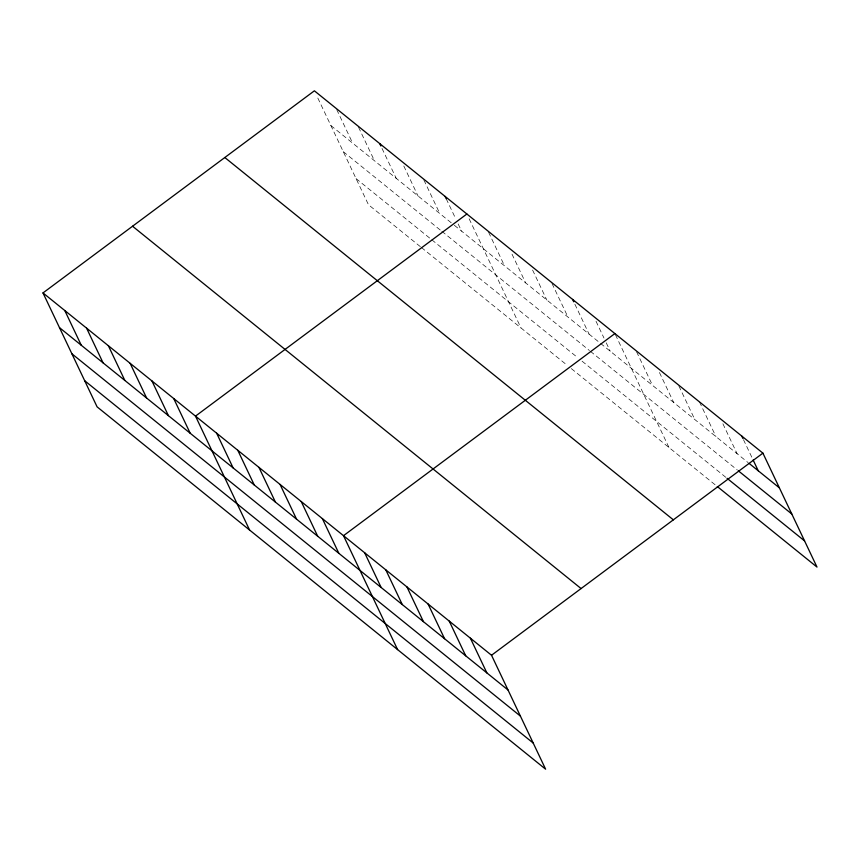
<?xml version="1.0" encoding="UTF-8"?>
<svg xmlns="http://www.w3.org/2000/svg" width="860" height="860" viewBox="0 0 860 860"><rect width="100%" height="100%" fill="white"/><g stroke="black" fill="none" stroke-linecap="round" stroke-linejoin="round"><path stroke-width="0.64" stroke-dasharray="4.3 3.22" d="M330.874 125.538L453.284 224.428M454.316 225.266L748.178 462.648M343.28 151.682L440.793 230.458M441.836 231.297L589.422 350.514M590.422 351.332L737.428 470.087M356.072 178.611L430.763 238.951M431.795 239.79L578.038 357.921M582.07 361.178L726.055 477.493M420.346 246.648L368.478 204.744L316.663 95.61M421.389 247.486L567.288 365.349M571.32 368.607L716.316 485.728M743.47 439.654L752.564 458.81M722.894 423.776L737.106 453.704M699.47 401.899L715.961 436.622M678.895 386.022L694.816 419.54M659.459 372.531L673.67 402.458M636.604 351.858L652.525 385.377M615.459 334.776L668.983 447.501M596.023 321.285L603.978 338.044M606.257 342.839L610.234 351.224M574.878 304.204L589.089 334.142M552.023 283.531L567.944 317.06M532.587 270.04L546.799 299.979M512.012 254.162L525.654 282.897M488.598 232.286L504.508 265.815M469.151 218.795L520.977 327.94M446.233 198.81L455.897 219.16M458.176 223.955L461.583 231.136M423.883 180.009L439.793 213.538M403.802 166.001L418.014 195.94M382.012 148.404L396.223 178.343M358.523 127.215L374.444 160.745M336.733 109.618L352.654 143.136"/><path stroke-width="1.29" d="M43 292.927L491.522 655.255L545.616 769.184L97.094 406.855L43 292.927L314.384 90.816L762.906 453.145L817 567.073L717.315 486.545M466.883 214.011L195.5 416.122L249.594 530.05M614.889 333.572L343.505 535.683L397.599 649.612M491.522 655.255L762.906 453.145M749.189 463.465L779.396 487.867M738.439 470.893L791.802 514M727.055 478.3L804.595 540.929M224.825 157.52L673.348 519.838M132.558 226.234L581.08 588.562M59.491 327.649L508.002 689.978M71.896 353.793L520.418 716.111M84.689 380.722L533.2 743.04M741.761 436.063L742.9 438.46M753.134 460.014L758.251 470.785M572.599 299.42L573.738 301.806M445.093 196.413L446.233 198.81M379.744 143.62L380.873 146.006M470.377 638.174L486.867 672.896M449.232 621.092L465.722 655.814M428.087 604.01L444.577 638.733M406.941 586.928L423.432 621.651M385.796 569.847L402.286 604.569M364.651 552.765L381.141 587.487M322.36 518.601L338.851 553.324M301.215 501.52L317.706 536.242M280.07 484.449L296.56 519.171M258.935 467.367L275.415 502.089M237.79 450.285L254.27 485.008M216.645 433.204L233.125 467.926M173.709 398.524L190.2 433.246M151.93 380.926L168.409 415.649M130.139 363.329L146.63 398.051M108.36 345.72L124.84 380.442M86.57 328.122L103.06 362.845M64.79 310.524L81.27 345.247"/></g></svg>
